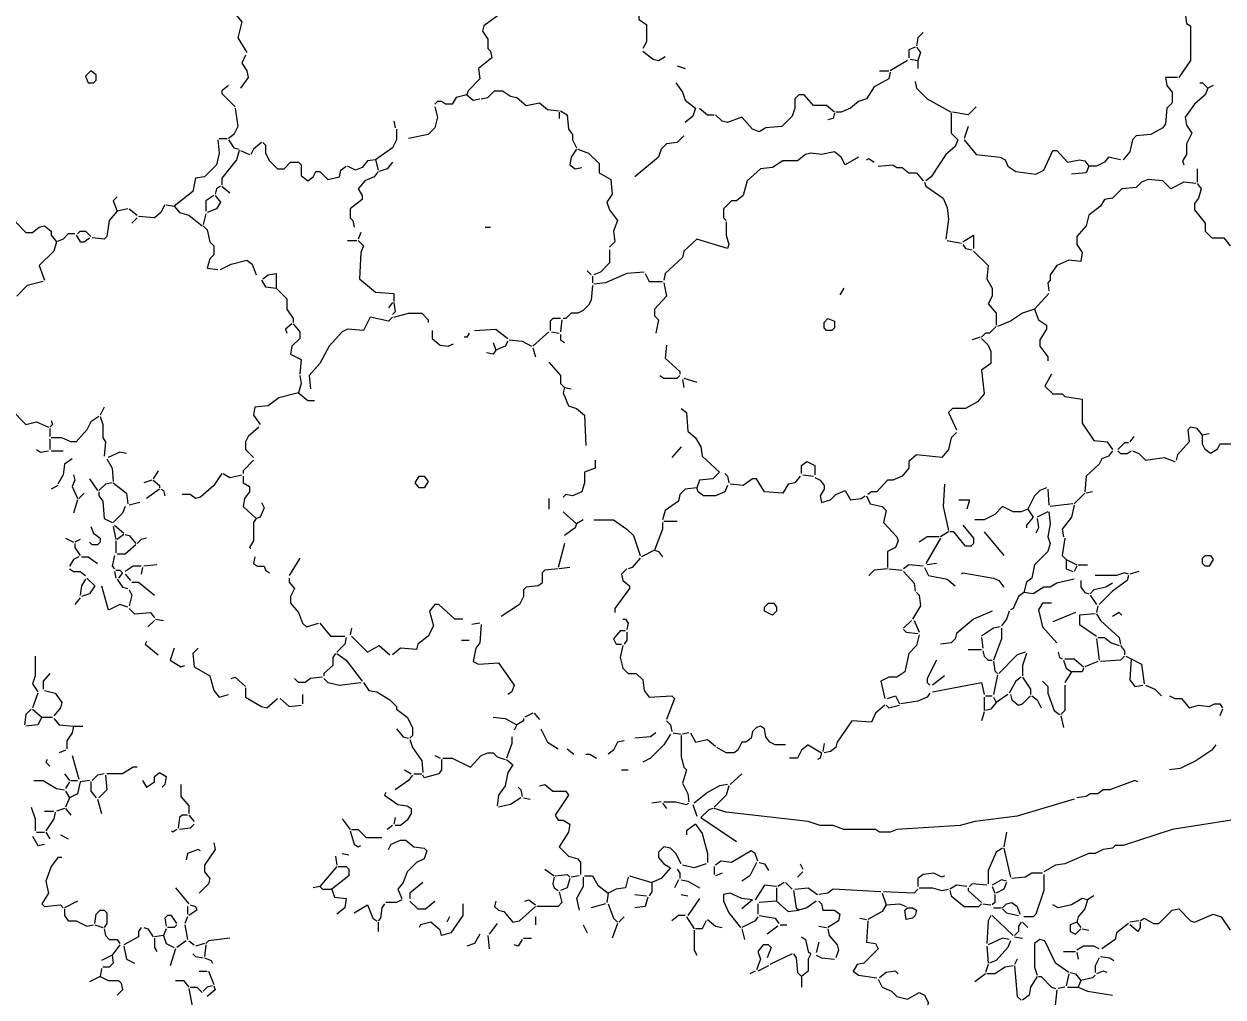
# Model space of a CAD drawing. Header units: millimetres. Extents: x 0 to 150953, y 0 to 85148.
# Drawn here: x 95980 to 123278, y 44307 to 66452 of the extents above; entities that cross this region are included whole.
import ezdxf

# ---------------------------------------------------------------- set-up
doc = ezdxf.new("R2010")
doc.units = ezdxf.units.MM
doc.layers.add('LINEWORK', color=7, linetype='Continuous')

msp = doc.modelspace()

# ---------------------------------------------------------------- linework, layer by layer
at = {"layer": 'LINEWORK'}
for points in [[(121576, 68215), (121636, 68064), (121847, 67944), (121877, 67612), (121937, 67552), (122178, 67552), (122449, 67221), (122449, 66980), (122359, 66799), (122419, 66708), (122449, 66467), (122540, 66407), (122540, 65624), (122269, 65232)], [(110036, 67673), (109885, 67552), (109855, 67401), (110156, 67070), (110126, 66949), (109975, 66769), (109975, 66558), (110156, 66437), (110156, 66046), (110066, 65895)], [(106300, 67371), (106450, 67251), (106511, 67100), (106691, 67010), (106842, 66829), (106812, 66678), (106450, 66407), (106420, 66287), (106541, 66106), (106541, 65895), (106601, 65835), (106631, 65684), (106330, 65443)], [(100575, 66919), (100515, 66769), (100816, 66648), (100936, 66498), (100846, 66136), (101057, 65805)], [(116454, 66256), (116333, 66136), (116303, 65955)], [(110066, 65835), (110307, 65654), (110427, 65624), (110578, 65714)], [(116273, 65925), (116122, 65865), (116122, 65684)], [(116303, 65925), (116393, 65805), (116333, 65624)], [(101027, 65744), (100936, 65563), (101057, 65383), (101087, 65232), (100906, 64991)], [(116092, 65624), (115700, 65383)], [(116152, 65654), (116333, 65624)], [(116333, 65624), (116333, 65443)], [(106330, 65443), (106360, 65202), (106089, 64931), (106059, 64840)], [(110849, 65503), (111030, 65443)], [(115700, 65353), (115670, 65202), (115339, 65021), (115158, 64750), (114977, 64690), (114796, 64539), (114585, 64449), (114465, 64449)], [(115459, 65383), (115670, 65383)], [(100635, 65051), (100484, 64931), (100484, 64870), (100786, 64569)], [(110819, 65112), (110970, 64901), (111030, 64720), (111271, 64539)], [(116273, 65142), (116303, 64991), (116544, 64750), (117086, 64449)], [(122239, 65232), (121967, 65232), (121997, 65051), (122118, 64901), (122118, 64660)], [(122932, 64991), (122871, 64840), (122630, 64629), (122419, 64328), (122449, 64147), (122570, 63967), (122449, 63726), (122449, 63484), (122359, 63334), (122389, 63243)], [(122751, 65112), (122811, 65112), (122932, 64991)], [(123052, 65051), (122932, 64991)], [(106059, 64840), (105818, 64780), (105727, 64629), (105576, 64629), (105486, 64690), (105396, 64690), (105335, 64629)], [(106059, 64840), (106209, 64720), (106360, 64750)], [(106390, 64750), (106541, 64780), (106691, 64931), (106872, 64931), (107053, 64810), (107204, 64780), (107414, 64599), (107716, 64660), (107897, 64509), (108168, 64479)], [(114435, 64449), (114254, 64599), (113953, 64599), (113742, 64840), (113621, 64840), (113531, 64750), (113531, 64539), (113471, 64358), (113230, 64117), (112868, 64087), (112717, 63997), (112567, 64057), (112326, 64328), (111994, 64208), (111874, 64238), (111723, 64388)], [(100786, 64539), (100846, 64117), (100756, 63936), (100635, 63846)], [(105335, 64569), (105396, 64328), (105335, 64087), (105185, 63936), (104733, 63846)], [(108168, 64449), (108168, 64298)], [(108198, 64479), (108348, 64388), (108379, 64057), (108469, 63936), (108469, 63816), (108559, 63635)], [(111271, 64539), (111211, 64358), (111030, 64208)], [(111361, 64539), (111542, 64388), (111693, 64388)], [(117659, 64569), (117478, 64388), (117116, 64449)], [(122118, 64660), (121997, 64539), (121967, 64177), (121907, 64087), (121636, 63936), (121304, 63906), (121214, 63816), (121154, 63545), (121003, 63364)], [(104401, 64238), (104432, 64087)], [(114435, 64419), (114405, 64298), (114284, 64268)], [(117086, 64419), (117086, 63967), (117237, 63816)], [(104462, 64057), (104462, 63816), (104371, 63635), (103980, 63364)], [(111000, 63906), (110849, 63756), (110608, 63726), (110488, 63605), (110427, 63424), (109885, 62972)], [(117478, 64117), (117388, 63846)], [(100394, 63816), (100424, 63515), (100364, 63243), (100093, 62972), (99882, 62942), (99822, 62641), (99400, 62309)], [(100424, 63846), (100605, 63846)], [(100635, 63816), (100756, 63635), (100876, 63605)], [(101388, 63756), (101208, 63605), (101147, 63484)], [(101418, 63756), (101479, 63695), (101479, 63515), (101569, 63334), (101750, 63153), (101901, 63153), (102051, 63304), (102232, 63304), (102292, 63243), (102292, 63002), (102443, 62882), (102563, 62972), (102624, 63093), (102714, 63093), (102895, 62912), (103166, 62972), (103196, 63123), (103317, 63213)], [(108559, 63605), (108439, 63424), (108409, 63243), (108529, 63153), (108680, 63183)], [(108590, 63605), (108831, 63515), (109072, 63274), (109072, 63063), (109343, 62912), (109373, 62581), (109252, 62400), (109313, 62219), (109493, 61978), (109403, 61737)], [(117237, 63816), (117177, 63665), (116966, 63484), (116634, 62972), (116514, 62882)], [(117388, 63816), (117659, 63484), (118201, 63424), (118322, 63364), (118382, 63213), (118563, 63093), (119015, 63033), (119195, 63123), (119406, 63575), (119497, 63575), (119738, 63304), (120009, 63364), (120129, 63334), (120220, 63213)], [(100876, 63575), (100816, 63364), (100484, 62942), (100484, 62791)], [(100906, 63575), (101117, 63484)], [(103980, 63364), (103799, 63334), (103678, 63183), (103528, 63123), (103347, 63213)], [(103980, 63364), (104040, 63123)], [(114977, 63424), (114676, 63243), (114585, 63424), (114435, 63545), (114133, 63484), (113892, 63515), (113772, 63484), (113591, 63334), (113260, 63334), (113019, 63183), (112747, 63153), (112446, 62882), (112356, 62550), (112205, 62430), (112085, 62430), (111904, 62249), (111904, 62038), (111964, 61978)], [(115158, 63364), (115218, 63394), (115339, 63304)], [(120943, 63364), (120672, 63424), (120581, 63304), (120401, 63213), (120220, 63213)], [(94669, 63213), (94850, 63033), (95362, 63033), (95332, 62822), (95212, 62671), (95212, 62460), (95302, 62370), (95302, 62279), (95453, 62038), (95754, 62038), (95784, 61948), (96025, 61707), (96176, 61707), (96326, 61827), (96447, 61857), (96598, 61737), (96598, 61647), (96718, 61496)], [(104040, 63093), (103949, 62972), (103739, 62882), (103588, 62701), (103678, 62550), (103678, 62460), (103407, 62249), (103407, 62038), (103467, 61978), (103497, 61827)], [(104371, 63304), (104251, 63153), (104070, 63093)], [(115429, 63213), (115761, 63243), (115851, 63183), (115971, 63183), (116122, 63063), (116303, 63063), (116454, 62882)], [(120220, 63213), (120160, 63063), (119828, 63033)], [(122690, 63153), (122690, 62852)], [(116484, 62852), (116514, 62761), (116905, 62490), (116996, 62279), (117026, 62008), (116966, 61556)], [(122660, 62822), (122389, 62852), (122088, 62701), (121907, 62882), (121576, 62912), (121425, 62852), (121304, 62731), (120973, 62701), (120762, 62490), (120581, 62460), (120491, 62309), (120220, 62098), (120160, 61857), (119949, 61616), (119949, 61436), (120069, 61255), (120039, 61044)], [(122690, 62822), (122781, 62701), (122721, 62490), (122630, 62370), (122630, 62219), (122871, 61918), (122871, 61737), (123022, 61586), (123293, 61586), (123444, 61405)], [(98104, 62520), (98014, 62430), (98104, 62189)], [(100304, 62550), (100123, 62430), (100123, 62189)], [(100334, 62550), (100454, 62400), (100364, 62249), (100153, 62159)], [(100454, 62761), (100364, 62701), (100334, 62581)], [(100484, 62761), (100665, 62611)], [(98345, 62249), (98104, 62189)], [(98375, 62249), (98556, 62098)], [(99189, 62340), (99098, 62159), (98948, 62038), (98586, 62068)], [(99219, 62340), (99400, 62309)], [(99400, 62309), (99520, 62159), (99731, 62098), (100033, 61857)], [(98104, 62189), (97923, 61978), (97863, 61616), (97803, 61556), (97532, 61586)], [(98556, 62038), (98436, 61918)], [(100123, 62129), (100063, 61888)], [(97200, 61677), (97261, 61737), (97381, 61737), (97502, 61616)], [(100063, 61857), (100153, 61767), (100213, 61496), (100304, 61405), (100304, 61195), (100213, 61104), (100153, 60893), (100394, 60863)], [(103648, 61707), (103588, 61556)], [(106480, 61827), (106601, 61827)], [(109403, 61737), (109433, 61496), (109313, 61375)], [(111964, 61948), (111964, 61647), (112024, 61436), (111994, 61345), (111301, 61556), (111000, 61285), (110970, 61134), (110578, 60773), (110548, 60622)], [(96718, 61496), (96658, 61285), (96326, 60954), (96447, 60622)], [(97140, 61677), (96989, 61677), (96869, 61556), (96718, 61496)], [(97170, 61647), (97261, 61496), (97351, 61496), (97471, 61586)], [(103347, 61526), (103558, 61526)], [(103588, 61526), (103708, 61405), (103648, 61255), (103618, 60652), (103980, 60351), (104401, 60321), (104401, 60140)], [(116996, 61526), (117327, 61466)], [(117357, 61496), (117598, 61647), (117598, 61345)], [(117357, 61436), (117418, 61345), (117568, 61315)], [(109313, 61315), (109313, 61014), (109102, 60803), (108951, 60743)], [(117598, 61285), (117930, 60954), (117900, 60652), (118020, 60441), (118020, 60261), (117930, 60080), (118111, 59869), (118111, 59598)], [(100454, 60863), (100695, 60984), (101057, 61074), (101177, 60984), (101268, 60743)], [(120039, 61044), (119768, 61074), (119497, 60954), (119346, 60743), (119346, 60622), (119286, 60562), (119316, 60381)], [(101388, 60622), (101479, 60471), (101720, 60441)], [(101418, 60652), (101539, 60743), (101720, 60773), (101720, 60441)], [(108800, 60833), (108891, 60743)], [(108921, 60712), (108921, 60562)], [(110096, 60803), (109704, 60773), (109222, 60562), (108951, 60532)], [(110126, 60773), (110217, 60592), (110518, 60592)], [(96417, 60592), (96055, 60502), (95814, 60261)], [(101720, 60441), (101961, 60200), (101961, 59959), (102111, 59748), (102111, 59658)], [(108921, 60502), (108891, 60170), (108831, 60050), (108710, 59929), (108590, 59869), (108439, 59869), (108318, 59748), (108258, 59748)], [(110548, 60562), (110608, 60261), (110337, 59959), (110337, 59809), (110427, 59718), (110367, 59417)], [(114646, 60441), (114555, 60291)], [(104371, 60110), (104281, 59989)], [(104401, 60110), (104432, 59899), (104371, 59839)], [(119316, 60321), (118984, 59959)], [(104401, 59778), (104733, 59869), (105034, 59869), (105185, 59718), (105185, 59658)], [(118984, 59959), (118713, 59869), (118442, 59688), (118141, 59568)], [(118984, 59959), (119075, 59718), (119256, 59598), (119256, 59507), (119105, 59266), (119105, 59116), (119286, 58875), (119286, 58784)], [(102081, 59628), (101931, 59507), (101961, 59417)], [(102111, 59628), (102262, 59447), (102262, 59296), (102081, 59116), (102051, 58935), (102292, 58814), (102262, 58483)], [(104371, 59778), (104281, 59688), (103859, 59778), (103708, 59477), (103347, 59507), (103226, 59447), (102925, 59116), (102714, 58724), (102473, 58453), (102503, 58151)], [(108198, 59748), (108017, 59748), (107957, 59688), (107957, 59477)], [(108228, 59718), (108198, 59447)], [(118111, 59568), (117960, 59417), (117870, 59417), (117779, 59327)], [(105275, 59477), (105275, 59296), (105456, 59146), (105637, 59116), (105757, 59176)], [(106119, 59417), (106059, 59327), (105998, 59327)], [(106239, 59477), (106721, 59507), (106993, 59296)], [(107023, 59266), (107324, 59236), (107535, 59116)], [(107927, 59447), (107565, 59116)], [(107987, 59447), (108168, 59417)], [(108198, 59387), (108198, 59266), (108288, 59206)], [(117779, 59296), (117930, 59146), (117990, 58995), (117990, 58724), (117779, 58573), (117839, 58031), (117689, 57850), (117418, 57699), (117116, 57699), (117026, 57609), (117207, 57217)], [(117749, 59327), (117568, 59266)], [(106721, 59025), (106661, 58935), (106511, 58965)], [(106661, 59206), (106721, 59025)], [(106993, 59236), (106932, 59116), (106721, 59025)], [(107565, 59085), (107625, 58875)], [(110608, 59146), (110578, 58844), (110910, 58543), (110910, 58483)], [(107927, 58754), (108198, 58453), (108198, 58272), (108288, 58182)], [(102262, 58453), (102292, 58272), (102232, 58061)], [(110458, 58453), (110548, 58392), (110849, 58392), (110910, 58453)], [(119376, 58483), (119225, 58212), (119406, 58031), (119617, 58031), (119677, 57971), (120069, 57910), (120069, 57368), (120340, 56976), (120642, 56946), (120762, 56765)], [(108288, 58182), (108258, 58061), (108379, 57760), (108559, 57699), (108740, 57549), (108770, 56856)], [(108288, 58182), (108439, 58151)], [(110970, 58362), (111000, 58182)], [(111000, 58392), (111301, 58302)], [(102232, 58061), (101780, 57941), (101539, 57760), (101238, 57730), (101208, 57549), (101358, 57338)], [(102232, 58061), (102443, 57880), (102594, 57880)], [(95694, 57669), (96025, 57338), (96266, 57398), (96537, 57278)], [(97803, 57730), (97712, 57549)], [(110940, 57699), (111060, 57609), (111090, 57187), (111271, 57037), (111392, 56826)], [(96598, 57428), (96628, 57338), (96568, 57278)], [(97682, 57519), (97502, 57398), (97411, 57217), (97170, 56946), (97050, 56946), (96839, 57037), (96598, 57037)], [(97712, 57519), (97773, 57338), (97773, 57037), (97833, 56946), (97803, 56615)], [(124107, 57338), (123986, 57157), (123685, 57067), (123474, 56886), (123203, 56886), (123142, 56765), (122992, 56675), (122871, 56765), (122811, 56886), (122811, 57097)], [(96568, 57248), (96568, 57067)], [(101328, 57278), (101087, 57067), (101027, 56946), (101027, 56765), (101208, 56585)], [(117207, 57157), (117086, 57037), (117026, 56765), (116875, 56585), (116303, 56645), (116122, 56494), (116122, 56344), (115971, 56163), (115761, 56072), (115640, 56072), (115399, 55801), (115278, 55801), (115188, 55741)], [(121244, 57067), (121154, 56946)], [(122811, 57097), (122690, 57248), (122540, 57278), (122480, 57217), (122510, 56946), (122239, 56645), (122208, 56524)], [(122962, 57127), (122811, 57097)], [(96568, 57006), (96568, 56765)], [(110940, 56826), (110729, 56585)], [(111392, 56826), (111422, 56615), (111813, 56253)], [(121124, 56916), (121033, 56916), (120883, 56765)], [(96266, 56765), (96357, 56705), (96537, 56735)], [(96598, 56735), (96869, 56735)], [(97080, 56555), (96899, 56434), (96869, 56193), (96748, 55982)], [(97863, 56555), (97984, 56344), (98014, 56042)], [(98315, 56675), (98164, 56705), (97893, 56585)], [(101208, 56524), (100967, 56283), (100967, 56223)], [(108981, 56524), (108981, 56344), (108740, 56253), (108740, 56012), (108680, 55801), (108469, 55711), (108318, 55741), (108258, 55681)], [(120762, 56735), (120672, 56615), (120521, 56555), (120461, 56434), (120160, 56163), (120129, 55801)], [(120883, 56735), (120943, 56675), (121094, 56675), (121184, 56735)], [(121214, 56735), (121365, 56675), (121515, 56524), (121937, 56585), (122178, 56494)], [(99038, 56283), (98918, 56103)], [(111813, 56253), (111663, 56103), (111361, 56072), (111301, 55892)], [(113682, 56223), (113682, 56404), (113802, 56494), (113983, 56404), (113983, 56193)], [(97110, 56193), (97140, 56072), (97080, 55922), (97200, 55651)], [(97471, 56103), (97652, 55831)], [(97984, 56012), (97833, 55982), (97682, 55831)], [(98014, 56012), (98315, 55771), (98345, 55530)], [(98888, 56072), (98707, 56012)], [(98918, 56072), (99068, 55952), (99068, 55892)], [(100484, 56223), (100304, 55952), (100002, 55681), (99882, 55651), (99761, 55741), (99581, 55741)], [(100515, 56223), (100665, 56133), (100936, 56193)], [(100967, 56163), (100967, 56012), (101117, 55922), (101117, 55801), (100997, 55651), (100967, 55470), (101268, 55199)], [(111934, 56223), (111994, 56163), (112024, 56012)], [(113651, 56163), (113531, 56012), (113380, 55982), (113260, 55771), (112838, 55801), (112657, 56103), (112567, 56103), (112356, 55952), (112054, 55982)], [(113712, 56193), (113953, 56163)], [(113983, 56133), (114103, 56072), (114194, 55952), (114194, 55862), (114103, 55711), (114133, 55560), (114344, 55620), (114465, 55741), (114676, 55831)], [(116936, 55982), (116905, 55470), (117026, 54927)], [(96748, 55952), (96598, 55862)], [(97351, 55771), (97230, 55651)], [(97682, 55801), (97682, 55711), (97773, 55590), (97803, 55199), (97984, 55108)], [(99068, 55862), (98767, 55651)], [(99098, 55862), (99159, 55831), (99189, 55711)], [(111301, 55892), (111030, 55862), (110910, 55741), (110879, 55590), (110578, 55379), (110518, 55169)], [(111994, 55952), (111934, 55801), (111723, 55711), (111452, 55711), (111331, 55801), (111301, 55892)], [(114676, 55831), (114796, 55620), (115037, 55651), (115128, 55711)], [(115158, 55711), (115248, 55530), (115519, 55470), (115610, 55379), (115550, 55108), (115851, 54777), (115881, 54686), (115821, 54536), (115640, 54445), (115640, 54084)], [(119256, 55892), (119105, 55831), (118984, 55711), (118834, 55410)], [(119286, 55862), (119316, 55500)], [(120129, 55771), (119888, 55530)], [(120310, 55801), (120160, 55771)], [(97200, 55620), (97110, 55319)], [(98285, 55470), (98225, 55319), (98014, 55108)], [(98616, 55560), (98375, 55500)], [(101388, 55560), (101449, 55440), (101358, 55229), (101268, 55199)], [(107927, 55651), (107927, 55410)], [(117267, 55620), (117508, 55620), (117448, 55410)], [(118834, 55410), (118683, 55349), (118502, 55349), (118261, 55470), (118081, 55289), (117839, 55169), (117629, 55169)], [(119858, 55530), (119346, 55470)], [(119888, 55500), (119828, 55229), (119617, 54958), (119647, 54777)], [(101268, 55199), (101208, 55108), (101208, 54686), (101117, 54536), (101147, 54506)], [(108258, 55349), (108559, 55078)], [(108710, 55169), (108559, 55078)], [(108951, 55169), (109403, 55169), (109704, 54958), (109855, 54807), (110006, 54355)], [(119316, 55349), (119346, 55078), (119286, 54777), (119346, 54626), (119286, 54445), (118984, 54144), (118924, 53843), (118804, 53752), (118743, 53511)], [(118954, 55229), (118804, 55048), (118804, 54988)], [(118834, 55410), (118954, 55229)], [(119045, 55199), (119075, 54988), (119015, 54867)], [(119286, 55349), (119045, 55229)], [(97502, 55018), (97562, 54867), (97712, 54747), (97712, 54656), (97652, 54596), (97532, 54596), (97471, 54656)], [(98014, 55018), (98074, 54717)], [(98044, 55048), (98255, 54867)], [(108559, 55078), (108529, 54988), (108288, 54807)], [(110518, 55108), (110518, 54958), (110337, 54476)], [(110548, 55138), (110849, 55138)], [(117026, 54897), (116845, 54777)], [(117357, 55048), (117598, 54747), (117598, 54626), (117538, 54566), (117418, 54566), (117146, 54897), (117056, 54897)], [(117839, 54897), (118291, 54355)], [(96929, 54747), (97110, 54656)], [(97261, 54717), (97140, 54656)], [(97140, 54626), (97140, 54536), (97261, 54355)], [(98074, 54686), (98074, 54415)], [(98255, 54837), (98104, 54717)], [(98285, 54837), (98375, 54807), (98526, 54626)], [(98767, 54747), (98647, 54717), (98556, 54626)], [(108288, 54626), (108138, 54084)], [(116815, 54777), (116544, 54777), (116363, 54656)], [(116845, 54747), (116514, 54174)], [(119677, 54747), (119617, 54355), (119708, 54265)], [(97230, 54325), (97110, 54265), (97019, 54114)], [(97291, 54325), (97441, 54325), (97652, 54174)], [(98044, 54355), (97984, 54114), (98044, 54054)], [(98526, 54596), (98285, 54385), (98104, 54385)], [(101238, 54325), (101208, 54174), (101298, 54114), (101449, 54114), (101479, 54024), (101569, 53963)], [(110337, 54476), (110036, 54325)], [(110337, 54476), (110427, 54445), (110518, 54325)], [(97019, 54054), (97110, 53993), (97261, 53993), (97381, 53903)], [(98647, 54114), (98466, 54114), (98285, 53993)], [(98677, 54084), (98647, 53933)], [(99008, 54144), (98707, 54114)], [(102262, 54295), (102021, 53903)], [(108138, 54054), (107836, 54024), (107776, 53963), (107776, 53722), (107686, 53662), (107414, 53632), (107354, 53572), (107354, 53421), (107264, 53240), (106842, 52969)], [(108409, 54084), (108168, 54054)], [(109704, 54054), (109584, 53933), (109614, 53783), (109765, 53662), (109765, 53602), (109433, 53150), (109433, 53059)], [(110006, 54295), (109825, 54084), (109734, 54054)], [(115640, 54054), (115339, 54024), (115218, 53903)], [(115670, 54054), (115971, 54024)], [(116454, 54114), (116122, 54144), (116002, 54054)], [(116484, 54084), (116574, 53903), (116996, 53813), (117177, 53662)], [(116755, 54174), (116544, 54144)], [(119708, 54265), (119949, 54144)], [(119708, 54265), (119708, 54054), (119858, 53993)], [(119949, 54114), (119888, 53993)], [(119979, 54144), (120190, 54144)], [(97381, 53813), (97291, 53662), (97261, 53451)], [(97411, 53843), (97592, 53662)], [(98044, 53993), (98074, 53843)], [(98074, 54024), (98164, 54024), (98225, 53963)], [(98104, 53813), (98225, 53632), (98345, 53602)], [(98225, 53963), (98134, 53843)], [(98285, 53933), (98405, 53783)], [(102021, 53843), (102021, 53752), (102142, 53602), (102051, 53421), (102051, 53270), (102232, 53059), (102322, 52818), (102413, 52728), (102684, 52818)], [(116002, 53993), (116243, 53722), (116273, 53541)], [(117327, 53933), (117357, 53963), (118050, 53843), (118171, 53783), (118291, 53632)], [(119888, 53813), (119497, 53722), (119346, 53632), (119195, 53632), (118954, 53481), (118743, 53511)], [(120039, 53783), (120039, 53632), (120129, 53511), (120220, 53481)], [(121124, 53933), (121033, 53963), (120853, 53903), (120370, 53903)], [(121124, 53903), (121094, 53783), (120762, 53541), (120461, 53240)], [(121365, 53993), (121154, 53933)], [(97592, 53662), (97471, 53481), (97291, 53421)], [(97743, 53662), (97893, 53120)], [(98375, 53572), (98436, 53451), (98375, 53210)], [(98436, 53752), (98586, 53752), (98948, 53451)], [(116303, 53511), (116363, 53451), (116393, 53210), (116212, 52909)], [(118743, 53511), (118623, 53421), (118502, 53150), (118442, 53120)], [(120762, 53722), (120611, 53632), (120340, 53572), (120250, 53481)], [(97261, 53391), (97140, 53240)], [(98345, 53180), (98164, 53240), (97923, 53120)], [(105968, 52909), (105787, 52909), (105426, 53240), (105335, 53240), (105215, 53090), (105305, 52758), (105185, 52517), (104944, 52336), (104914, 52216), (104552, 52246), (104371, 52095)], [(119376, 53270), (119165, 53270), (119075, 53120), (119165, 52728), (119497, 52366)], [(120250, 53451), (120401, 53240)], [(98375, 53150), (98496, 53029), (98857, 53059), (98948, 52939)], [(118020, 53090), (117598, 52909), (117207, 52577), (117177, 52457), (117086, 52366), (116845, 52336)], [(118412, 53090), (118352, 52909), (118231, 52758)], [(119918, 53059), (119406, 52848)], [(120370, 53029), (120009, 52999)], [(120009, 52999), (120009, 52788), (120401, 52517)], [(120431, 53210), (120401, 53059)], [(120401, 53029), (120491, 52879), (120913, 52487), (120943, 52336)], [(120973, 52999), (120913, 53059), (120762, 52969)], [(98948, 52879), (98797, 52728)], [(98978, 52909), (99159, 52879)], [(102714, 52818), (102955, 52517), (103287, 52517)], [(103437, 52698), (103407, 52547)], [(106360, 52818), (106179, 52788)], [(106390, 52788), (106360, 52366), (106269, 52246), (106209, 51945), (106330, 51884), (106782, 51914), (107143, 51402), (107083, 51252), (106993, 51191)], [(109614, 52909), (109674, 52909), (109734, 52818), (109704, 52668)], [(116182, 52879), (116002, 52698)], [(116243, 52879), (116363, 52607)], [(118201, 52728), (118050, 52698), (117779, 52517)], [(118231, 52698), (118231, 52457), (118050, 51975)], [(103317, 52487), (103287, 52336), (103106, 52156)], [(103437, 52517), (103799, 52156), (104070, 52306)], [(105938, 52427), (106119, 52427)], [(109674, 52638), (109554, 52638), (109403, 52457), (109463, 52336), (109584, 52336)], [(109704, 52607), (109704, 52427), (109644, 52336)], [(116363, 52547), (116303, 52306), (116122, 52125), (116032, 51704), (115851, 51583), (115670, 51583), (115489, 51493), (115580, 51101)], [(116002, 52668), (116062, 52607), (116333, 52577)], [(117779, 52487), (117809, 52246)], [(120401, 52457), (120461, 51975)], [(120431, 52487), (120581, 52487), (120732, 52366), (120913, 52306)], [(98767, 52397), (98737, 52336), (99038, 52095)], [(99400, 52246), (99309, 51975), (99550, 51824), (99641, 51854)], [(99942, 52246), (99822, 52125), (99852, 51824), (100213, 51613), (100304, 51282), (100424, 51131), (100635, 51191)], [(104070, 52306), (104311, 52095)], [(109614, 52306), (109554, 52035), (109614, 51794), (109734, 51673), (109915, 51673), (110066, 51523), (110096, 51282), (110217, 51131), (110729, 51161), (110789, 51101), (110608, 50619)], [(117478, 52216), (117779, 52216)], [(117809, 52186), (117839, 52065), (117930, 51975), (118020, 51975)], [(118774, 52156), (118593, 52095), (118171, 51673)], [(119527, 52156), (119557, 52035), (119617, 52005)], [(120943, 52306), (121033, 52186), (121033, 52095)], [(96236, 52065), (96236, 51613), (96176, 51432), (96296, 51252)], [(103076, 52125), (103015, 52035), (103015, 51854), (102804, 51673), (102804, 51613)], [(103106, 52125), (103317, 51975), (103678, 51493)], [(116755, 51975), (116544, 51553), (116544, 51463), (116604, 51402)], [(118050, 51945), (118081, 51734), (118141, 51673)], [(118804, 52125), (118713, 51854), (118713, 51613)], [(119647, 51975), (119708, 51794), (119828, 51704)], [(119677, 52005), (119888, 52005), (120099, 51824)], [(120431, 51945), (120129, 51824)], [(121033, 52065), (120943, 51975), (120491, 51945)], [(121063, 52065), (121184, 52005)], [(121184, 52005), (121154, 51523), (121274, 51372), (121455, 51402)], [(121184, 52005), (121425, 51884), (121485, 51432)], [(96568, 51673), (96417, 51493), (96417, 51312)], [(116936, 51613), (116664, 51402)], [(118141, 51643), (118050, 51191)], [(119828, 51704), (119677, 51463)], [(120099, 51794), (120069, 51704), (119828, 51704)], [(100695, 51553), (100786, 51583), (101027, 51372)], [(101027, 51342), (101027, 51131), (101388, 50920), (101509, 50890), (101750, 51101)], [(102774, 51583), (102503, 51553), (102383, 51463), (102232, 51463), (102142, 51553)], [(102804, 51553), (102895, 51463), (103166, 51402), (103648, 51463)], [(103708, 51463), (103829, 51282), (104010, 51252), (104311, 51071), (104462, 50920), (104462, 50860), (104703, 50679), (104823, 50438), (104823, 50257), (104763, 50197)], [(116664, 51252), (117779, 51463), (117839, 51191)], [(118683, 51583), (118563, 51493), (118412, 51221)], [(118713, 51583), (118894, 51312), (118894, 51191)], [(119165, 51493), (119286, 51372), (119286, 51221), (119436, 50830), (119557, 50739)], [(119677, 51402), (119677, 50830), (119587, 50739)], [(121515, 51402), (121726, 51312), (121877, 51161)], [(96296, 51221), (96176, 50890)], [(96447, 51282), (96688, 51221), (96839, 51011), (96809, 50890), (96658, 50709)], [(101810, 51101), (102021, 50920), (102292, 50950)], [(102322, 51191), (102322, 50980)], [(115640, 51101), (115821, 51161), (115911, 50980)], [(116604, 51221), (116544, 51131), (116333, 51041), (115941, 50980)], [(117839, 51131), (117839, 50830)], [(117870, 51161), (118020, 51161)], [(118050, 51131), (118111, 51011)], [(118382, 51191), (118111, 51011)], [(118442, 51191), (118472, 51071), (118623, 50950), (118713, 50980), (118894, 51161)], [(118924, 51161), (119045, 51071), (119135, 50890)], [(122058, 51161), (122178, 51101), (122329, 51101), (122510, 50890), (122721, 50950), (122962, 50920), (123082, 50980), (123203, 50980), (123263, 50890)], [(96146, 50860), (96025, 50739), (95995, 50498)], [(96176, 50860), (96387, 50679)], [(115580, 50950), (115369, 50770), (115278, 50559), (114826, 50589), (114495, 50107), (114465, 49986), (114344, 49896), (114194, 49866)], [(115610, 50950), (115670, 50890), (115911, 50950)], [(117839, 50800), (117779, 50589)], [(118111, 51011), (117990, 50860), (117870, 50830)], [(123263, 50860), (123203, 50709)], [(96387, 50679), (96296, 50498), (96025, 50468)], [(96387, 50679), (96628, 50679)], [(96658, 50649), (96778, 50498), (97110, 50468)], [(106661, 50679), (106932, 50649), (107204, 50498)], [(107354, 50649), (107354, 50589), (107204, 50498)], [(107565, 50770), (107384, 50679)], [(107595, 50770), (107716, 50619)], [(110608, 50589), (110699, 50498), (110729, 50348)], [(119587, 50709), (119647, 50438)], [(97110, 50468), (97080, 50318), (96959, 50137), (96959, 49956)], [(97110, 50468), (97321, 50468)], [(104462, 50408), (104612, 50227), (104733, 50197)], [(107204, 50498), (107143, 50378)], [(107746, 50408), (107897, 50107), (108138, 49956)], [(110367, 50318), (110247, 50227), (109885, 50197)], [(110699, 50287), (110548, 50046), (110247, 49745), (110066, 49655)], [(110759, 50318), (110940, 50287)], [(110940, 50257), (110940, 49775), (111000, 49534), (111060, 49474), (110970, 49173), (111090, 48932), (111120, 48751)], [(111120, 50318), (110970, 50287)], [(111151, 50318), (111271, 50107), (111542, 50167), (111723, 50016)], [(113320, 50046), (113079, 50046), (112958, 50107), (112868, 50227), (112838, 50408), (112747, 50468), (112657, 50438), (112567, 50348), (112537, 50197), (112416, 50107), (112326, 50107), (112235, 49926), (112145, 49866), (111964, 49866), (111753, 49986)], [(104763, 50167), (104823, 49986), (105034, 49685), (105064, 49414)], [(107083, 50227), (107083, 50077), (106962, 49745)], [(108348, 49956), (108499, 49835)], [(109644, 50137), (109493, 50107), (109403, 49926), (109282, 49835)], [(113832, 50046), (113682, 49926), (113591, 49745), (113410, 49745)], [(113832, 50046), (114133, 49866)], [(114194, 50077), (114164, 49896)], [(123112, 50046), (123022, 49926), (122660, 49685), (122299, 49504), (122058, 49474)], [(96507, 49715), (96477, 49655), (96568, 49564)], [(96929, 49926), (96778, 49866)], [(97080, 49805), (97230, 49263)], [(105486, 49715), (105486, 49474), (105426, 49384), (105094, 49293), (105064, 49353)], [(105335, 49805), (105456, 49745)], [(105516, 49745), (105727, 49745), (106149, 49534), (106390, 49805), (106541, 49866), (106661, 49866), (106752, 49775), (106932, 49715)], [(106962, 49715), (107113, 49594), (106993, 49414), (106932, 49112), (106782, 48901), (106752, 48660)], [(108770, 49835), (108861, 49835), (109011, 49745)], [(114133, 49866), (114103, 49745), (114043, 49715)], [(98556, 49534), (98466, 49534), (98225, 49384), (97863, 49384)], [(98767, 49082), (98948, 49203), (98948, 49323), (99068, 49414), (99219, 49323), (99189, 49142), (99129, 49082)], [(104642, 49474), (104793, 49384)], [(109584, 49474), (109734, 49474)], [(96206, 49233), (96417, 49233), (96718, 49052), (96899, 49022)], [(96899, 49384), (97019, 49233)], [(97019, 49203), (96929, 49052)], [(97261, 49203), (97200, 48932), (97019, 48841)], [(97050, 49233), (97200, 49233)], [(97471, 49233), (97261, 49203)], [(97502, 49203), (97502, 48992), (97622, 48841)], [(97803, 49384), (97652, 49353), (97532, 49233)], [(97833, 49353), (97863, 49022), (97682, 48841)], [(98677, 49233), (98767, 49082)], [(99550, 49142), (99550, 48871), (99731, 48660), (99731, 48480)], [(104823, 49353), (104733, 49233), (104432, 49022)], [(104853, 49384), (105034, 49384)], [(107716, 49112), (107836, 49142), (108017, 48992), (108318, 48992), (108379, 48901), (108077, 48449), (108138, 48329), (108258, 48329), (108409, 48239), (108379, 48058), (108168, 47726), (108379, 47515), (108590, 47455), (108650, 47365), (108650, 47094)], [(111994, 49142), (111813, 49112), (111542, 48962), (111241, 48721)], [(112326, 49384), (112054, 49142)], [(121335, 49203), (121274, 49233), (120702, 49022), (120551, 49022), (120431, 48932), (120250, 48932), (120160, 48871), (119949, 48841)], [(96929, 48992), (97019, 48841)], [(104221, 48962), (104190, 48901), (104492, 48691), (104703, 48660), (104793, 48600), (104793, 48480), (104703, 48329), (104552, 48208), (104432, 48208)], [(107234, 49082), (107294, 49022), (107324, 48871)], [(112024, 49112), (111964, 48901), (111693, 48630)], [(96146, 48630), (96236, 48359), (96236, 48088)], [(96899, 48600), (96718, 48540)], [(97019, 48841), (96929, 48630)], [(96929, 48600), (97050, 48449)], [(97652, 48811), (97743, 48480)], [(107294, 48841), (107053, 48691), (106782, 48630)], [(107354, 48841), (107505, 48811)], [(110488, 48751), (110277, 48721)], [(110518, 48721), (110608, 48600)], [(110548, 48751), (110819, 48751), (111060, 48691), (111120, 48721)], [(111211, 48691), (111301, 48419)], [(111663, 48600), (111572, 48570), (111392, 48389)], [(119888, 48811), (118593, 48419), (117629, 48299), (117297, 48208), (115851, 48118), (115700, 48058), (115459, 48058), (115369, 48118), (114646, 48118), (114405, 48208), (114103, 48208), (113832, 48299), (111964, 48510), (111693, 48600)], [(124950, 48691), (123896, 48419), (123564, 48389), (123474, 48329), (122118, 48118), (121003, 47756), (120822, 47756), (120762, 47696), (120551, 47666), (120370, 47576), (120220, 47576), (119677, 47335), (119467, 47305), (119195, 47154)], [(96447, 48540), (96658, 48540)], [(96688, 48510), (96658, 48359), (96477, 48088)], [(99701, 48449), (99581, 48449), (99520, 48389), (99490, 48148)], [(99731, 48449), (99852, 48299)], [(103226, 48359), (103407, 48118)], [(104432, 48389), (104401, 48239)], [(111392, 48389), (112205, 47847)], [(96266, 48058), (96447, 48058)], [(96477, 48058), (96568, 47907)], [(99460, 48118), (99370, 48058), (99340, 48088)], [(99852, 48239), (99761, 48148), (99520, 48118)], [(103407, 48088), (103497, 47787), (103588, 47726), (103648, 47756)], [(103437, 48118), (103588, 48118), (103769, 47937), (104130, 47937)], [(104371, 48208), (104251, 48118)], [(111271, 48239), (111060, 48088), (111060, 47998)], [(111271, 48239), (111422, 48028), (111542, 47576), (111542, 47365)], [(118352, 48058), (118291, 47726)], [(96176, 47967), (96296, 47756), (96447, 47787)], [(96809, 47998), (96989, 47907)], [(100304, 47817), (100334, 47666), (100093, 47305), (100093, 47154), (100213, 47003), (100183, 46883), (99972, 46672)], [(104281, 47666), (104341, 47787), (104552, 47877), (104673, 47877), (104853, 47726), (105094, 47696), (105155, 47636), (105094, 47455), (104914, 47365), (104703, 47154), (104612, 46913), (104492, 46762), (104582, 46551)], [(100002, 47636), (99942, 47666), (99701, 47576), (99671, 47425)], [(103076, 47515), (103106, 47305)], [(103226, 47576), (103377, 47546)], [(110940, 47335), (110819, 47576), (110699, 47696), (110548, 47726), (110427, 47606), (110427, 47485), (110548, 47335), (110699, 47244)], [(112687, 47395), (112627, 47576), (112537, 47636), (112085, 47365), (111844, 47395), (111723, 47305)], [(118261, 47696), (118111, 47606), (117930, 47184), (117930, 46883)], [(118291, 47696), (118442, 47033)], [(96839, 47485), (96748, 47485), (96598, 47274), (96477, 46943), (96537, 46672), (96387, 46431)], [(103106, 47274), (102714, 46822)], [(103136, 47274), (103317, 47274), (103377, 47214), (103377, 47063), (102985, 46762)], [(110699, 47244), (110488, 47003), (110277, 46913)], [(111512, 47335), (111241, 47244), (110970, 47305)], [(111693, 47274), (111693, 47094)], [(112657, 47365), (112506, 47063), (112326, 46943)], [(112717, 47365), (112838, 47335), (112928, 47184)], [(113651, 47335), (113712, 47214)], [(107836, 47214), (108047, 47063)], [(108047, 47033), (108017, 46883), (108047, 46792), (108138, 46732)], [(108077, 47063), (108348, 47094), (108409, 47033)], [(108409, 47003), (108348, 46792), (108198, 46732)], [(108620, 47063), (108439, 47033)], [(108710, 47033), (108710, 46822), (108559, 46551), (108620, 46280)], [(108740, 47063), (108921, 47063), (109041, 46853), (109282, 46672)], [(109734, 47033), (109674, 46792), (109463, 46762), (109282, 46672)], [(109765, 47063), (110277, 46913)], [(110879, 46973), (110789, 46792)], [(110849, 47214), (110910, 47124), (110910, 47003)], [(110940, 46973), (111090, 46943), (111361, 46792)], [(111874, 47124), (111723, 47063)], [(113712, 47154), (113591, 47033)], [(116936, 47063), (116875, 47033), (116695, 47124), (116454, 47094), (116333, 47003), (116333, 46822)], [(118352, 46943), (118231, 46973), (118020, 46853)], [(119165, 47124), (118924, 47124), (118774, 47033), (118472, 47003)], [(119195, 47094), (119195, 46732), (119015, 46190), (118954, 46129), (118743, 46129)], [(99430, 46792), (99731, 46431)], [(102714, 46822), (102563, 46792)], [(102714, 46822), (102774, 46762), (102985, 46762)], [(102985, 46762), (103046, 46581), (103317, 46551), (103287, 46340), (103106, 46190)], [(105064, 46913), (104763, 46672), (104763, 46551)], [(108168, 46702), (108228, 46461), (108138, 46370), (107655, 46370)], [(110277, 46913), (110277, 46702), (110217, 46612)], [(113109, 46822), (112838, 46853), (112627, 46521)], [(113109, 46792), (113109, 46491)], [(113290, 46913), (113139, 46822)], [(113320, 46913), (113471, 46762)], [(113501, 46732), (113561, 46340), (113621, 46280)], [(113531, 46762), (113832, 46792), (114043, 46642)], [(115489, 46702), (114405, 46762), (114284, 46672), (114073, 46642)], [(116333, 46762), (116243, 46672), (115550, 46702)], [(116363, 46792), (116664, 46792), (116875, 46732), (117026, 46762)], [(117448, 46822), (117207, 46853), (117056, 46762)], [(117056, 46732), (117086, 46612), (117388, 46370), (117719, 46370), (117779, 46431)], [(117478, 46792), (117478, 46732), (117779, 46461)], [(117900, 46853), (117568, 46883), (117508, 46822)], [(118020, 46822), (118081, 46672)], [(118352, 46913), (118291, 46762), (118111, 46672)], [(96387, 46431), (96447, 46370), (96809, 46401), (96869, 46340)], [(97200, 46491), (96899, 46340)], [(104190, 46431), (104130, 46340), (104100, 46099), (104040, 46039)], [(104582, 46521), (104462, 46461), (104221, 46461)], [(104763, 46491), (104944, 46310), (105125, 46310), (105335, 46491)], [(105968, 46431), (105968, 46160), (105697, 45768), (105486, 45708), (105456, 45828), (105245, 46009), (105004, 45949), (104974, 45888)], [(106721, 46491), (106691, 46370), (106782, 46280), (106902, 46250), (107113, 46009), (107264, 46039), (107625, 46370)], [(107384, 46491), (107475, 46521), (107625, 46401)], [(109222, 46431), (108891, 46340)], [(109282, 46672), (109252, 46461)], [(109282, 46431), (109403, 46099), (109493, 46009)], [(109885, 46642), (110156, 46612)], [(110186, 46581), (110126, 46370), (109885, 46340)], [(110940, 46642), (111090, 46612)], [(111361, 46551), (111090, 46160)], [(112567, 46521), (112326, 46551), (112054, 46672), (111904, 46642), (111904, 46491), (112024, 46220), (112296, 45888)], [(112567, 46521), (112326, 46310)], [(112687, 46431), (112687, 46190)], [(113109, 46491), (112717, 46461)], [(113109, 46491), (113380, 46250), (113621, 46280)], [(114013, 46491), (113802, 46340), (113621, 46280)], [(114073, 46491), (114133, 46431), (114164, 46280), (114435, 46280), (114555, 46190)], [(115519, 46672), (115610, 46401)], [(115610, 46401), (115911, 46431), (116062, 46370)], [(117809, 46431), (117990, 46401)], [(118081, 46642), (118081, 46461), (118020, 46401)], [(118261, 46340), (118352, 46431), (118472, 46461), (118593, 46370), (118653, 46190)], [(120190, 46521), (120069, 46551), (119828, 46401), (119527, 46340), (119406, 46401)], [(120190, 46521), (120129, 46310), (119979, 46129), (119949, 46009)], [(120340, 46612), (120190, 46521)], [(96899, 46310), (96899, 46160), (96989, 46039), (97170, 46039), (97411, 45919), (97562, 45949)], [(97592, 45979), (97622, 46190), (97712, 46280), (97803, 46280), (97863, 46220), (97863, 45979), (97803, 45888)], [(99460, 45979), (99340, 46160), (99249, 46160), (99189, 46099), (99219, 45919)], [(99701, 46370), (99701, 46190)], [(99761, 46401), (99882, 46370), (99912, 46280), (99731, 46160)], [(103497, 46220), (103799, 46401), (103919, 46099), (104010, 46039)], [(111030, 46160), (110879, 46160), (110729, 46039)], [(112717, 46160), (113079, 46099), (113169, 45979)], [(114555, 46190), (114525, 46039), (114284, 45888)], [(115610, 46401), (115519, 46250), (115188, 46069)], [(117990, 46160), (117930, 46039), (117900, 45527)], [(118020, 46160), (118502, 45708)], [(118050, 46340), (118231, 46340)], [(118261, 46310), (118352, 46220), (118623, 46160)], [(121395, 46039), (121485, 46099), (121696, 45979), (121817, 45979), (122118, 46280), (122269, 46310), (122540, 46039), (122630, 46009), (123052, 46190), (123233, 46129), (123444, 45828)], [(97592, 45949), (97773, 45888)], [(98647, 45888), (98586, 45798), (98586, 45677), (98255, 45497)], [(98707, 45888), (98797, 45858), (98918, 45677)], [(99460, 45949), (99400, 45888), (99249, 45888)], [(99701, 46129), (99641, 45979)], [(99641, 45949), (99701, 45617)], [(104040, 46009), (104040, 45798)], [(105667, 46129), (105607, 46009)], [(106752, 45979), (106571, 45738)], [(107625, 46129), (107625, 45949)], [(108710, 45949), (108800, 45768)], [(109493, 45979), (109373, 45647)], [(109644, 46129), (109524, 46009)], [(111060, 46129), (111241, 45858)], [(111512, 46039), (111422, 45858), (111271, 45858)], [(111542, 46069), (111723, 45919), (111874, 45888)], [(112687, 46129), (112627, 46039), (112326, 45888)], [(113139, 45919), (112898, 45738)], [(113199, 45949), (113350, 45949)], [(114073, 45919), (114254, 45888)], [(115188, 46039), (115158, 45557), (115369, 45527), (115429, 45406), (115098, 45075), (114947, 45045), (114857, 44894)], [(115007, 46099), (115158, 46069)], [(118683, 46009), (118623, 45919), (118623, 45798), (118532, 45708)], [(118713, 46009), (118834, 45888)], [(119949, 46009), (119798, 45949), (119798, 45798), (119918, 45738), (120039, 45858)], [(119949, 46009), (120039, 45888)], [(121124, 45979), (120853, 45768), (120822, 45617), (120521, 45406)], [(121365, 46039), (121154, 46009)], [(121395, 46009), (121395, 45888), (121335, 45798), (121154, 45949)], [(97803, 45858), (97833, 45708), (97923, 45617), (98104, 45617), (98164, 45527)], [(99159, 45708), (98948, 45677)], [(98948, 45647), (98948, 45436), (99008, 45346)], [(99219, 45858), (99159, 45708)], [(99159, 45708), (99219, 45527), (99400, 45436)], [(100665, 45647), (100183, 45587), (100123, 45527)], [(106360, 45738), (106239, 45527), (106059, 45467)], [(106541, 45708), (106571, 45406)], [(107324, 45617), (107234, 45467), (107143, 45497)], [(107354, 45647), (107535, 45647)], [(111241, 45828), (111241, 45376), (111301, 45256)], [(112326, 45858), (112386, 45617)], [(113682, 45677), (113772, 45617), (113832, 45346), (113892, 45286)], [(114284, 45858), (114314, 45708), (114495, 45497), (114525, 45376), (114465, 45195)], [(118412, 45617), (118261, 45647), (117930, 45497)], [(118532, 45677), (118713, 45647)], [(119768, 44864), (119467, 45075), (119225, 45587), (119105, 45617), (118984, 45527), (118984, 44984), (119045, 44804)], [(120069, 45858), (120220, 45828)], [(98164, 45497), (97984, 45256)], [(98255, 45467), (98315, 45165), (98496, 45075)], [(99430, 45406), (99309, 45015)], [(99671, 45587), (99460, 45436)], [(99731, 45587), (99852, 45497)], [(100093, 45527), (99882, 45467)], [(100123, 45497), (100093, 45226)], [(112989, 45436), (112928, 45497), (112808, 45497), (112687, 45346), (112747, 45165)], [(112989, 45436), (112898, 45195)], [(114073, 45557), (114013, 45316)], [(117900, 45467), (117930, 45075)], [(118442, 45587), (118382, 45436), (118111, 45135), (117960, 45075)], [(119647, 45346), (119918, 45346)], [(120461, 45406), (120340, 45467), (120099, 45467), (119949, 45376)], [(119949, 45316), (119979, 45165)], [(97984, 45256), (97743, 45135)], [(97984, 45256), (98014, 45075), (97923, 44984), (97773, 44984)], [(99822, 45286), (99882, 45226), (100063, 45195)], [(100093, 45195), (100243, 45135), (100274, 45075)], [(112747, 45165), (112657, 44924)], [(113471, 45286), (112958, 45045)], [(113501, 45286), (113561, 45195), (113591, 44864), (113682, 44774)], [(113892, 45286), (113832, 45165), (113832, 44894), (113682, 44774)], [(114013, 45256), (114133, 45195), (114435, 45165)], [(117930, 45045), (117870, 44864)], [(118593, 45165), (118532, 45045)], [(120461, 45195), (120370, 45015), (120370, 44864)], [(120491, 45226), (120702, 45195), (120792, 45135)], [(97712, 44774), (97471, 44653)], [(97743, 44954), (97712, 44774)], [(97712, 44774), (97893, 44683), (98134, 44683), (98195, 44623), (98225, 44472), (98104, 44352)], [(99972, 44894), (100153, 44894)], [(100183, 44894), (100304, 44593)], [(112627, 44894), (112506, 44834)], [(112928, 45015), (112687, 44894)], [(113682, 44774), (113682, 44533)], [(114857, 44894), (114977, 44804), (115399, 44743)], [(115881, 44834), (115821, 44894), (115610, 44864), (115459, 44743)], [(117870, 44834), (117629, 44653)], [(118502, 45015), (118322, 44984), (118081, 44834), (117900, 44834)], [(118532, 45015), (118593, 44322), (118683, 44231)], [(119045, 44774), (118894, 44533), (118864, 44352), (118713, 44231)], [(119075, 44774), (119135, 44774), (119376, 44533), (119467, 44502)], [(119768, 44834), (119708, 44563)], [(119798, 44864), (119918, 44834), (120039, 44683)], [(120370, 44804), (120310, 44743), (120039, 44683)], [(120642, 44864), (120551, 44894), (120401, 44834)], [(99430, 44683), (99611, 44683), (99731, 44533)], [(99731, 44502), (99822, 44020)], [(99761, 44533), (99912, 44533), (100033, 44412)], [(100274, 44563), (100153, 44533), (100063, 44442)], [(100304, 44563), (100334, 44472), (100153, 44322)], [(115429, 44713), (115519, 44533), (115730, 44442), (115851, 44322), (116092, 44261), (116363, 44412), (116484, 44352), (116574, 44171), (116423, 43809), (116333, 43719), (116122, 43779)], [(119677, 44533), (119527, 44502)], [(119738, 44533), (119979, 44533)], [(120039, 44683), (119979, 44533)], [(119979, 44533), (120190, 44442), (120762, 44352)], [(119497, 44472), (119436, 43900)]]:
    msp.add_lwpolyline(points, dxfattribs=at)
for points in [[(97502, 65383), (97381, 65262), (97441, 65112), (97562, 65112), (97622, 65172), (97622, 65292)], [(114284, 59748), (114435, 59688), (114435, 59537), (114375, 59477), (114254, 59477), (114194, 59537), (114194, 59658)], [(104974, 56163), (105094, 56163), (105185, 56042), (105094, 55892), (104974, 55892), (104883, 56012)], [(122871, 54355), (122992, 54355), (123052, 54265), (122962, 54114), (122871, 54114), (122811, 54174), (122811, 54295)], [(112928, 53270), (113049, 53270), (113109, 53180), (113109, 53090), (113019, 52999), (112838, 53090), (112838, 53180)], [(116212, 46340), (116303, 46280), (116273, 46160), (116212, 46099), (116062, 46069), (116032, 46280), (116092, 46340)]]:
    msp.add_lwpolyline(points, close=True, dxfattribs=at)

doc.saveas('drawing.dxf')
